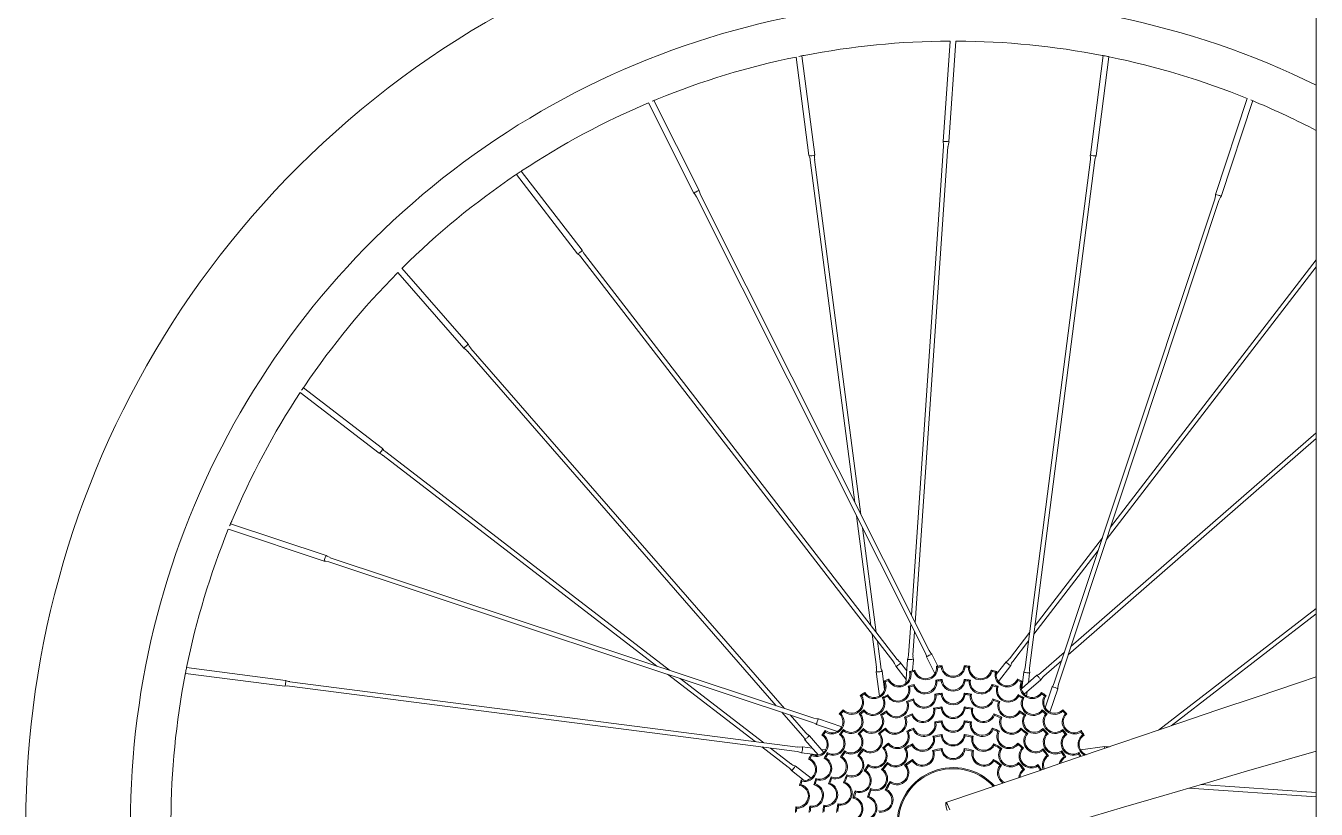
# Model space of a CAD drawing. Header units: millimetres. Extents: x 468 to 13607, y -402 to 3127.
# Drawn here: x 470.2 to 918.4, y 2362.2 to 2634.2 of the extents above; entities that cross this region are included whole.
import ezdxf

# ---------------------------------------------------------------- set-up
doc = ezdxf.new("R2010")
doc.units = ezdxf.units.MM
doc.layers.add('ZANO_R', color=7, linetype='Continuous', lineweight=0)

msp = doc.modelspace()

# ---------------------------------------------------------------- linework, layer by layer
at = {"layer": 'ZANO_R'}
msp.add_line((918.45, 2836.59), (918.45, 2036.59), dxfattribs=at)
at = {"layer": 'ZANO_R', "color": 253}
for p, q in [((791.27, 2628.9), (788.87, 2594.03)), ((790.9, 2593.89), (793.3, 2628.9)), ((737.78, 2623.36), (742.25, 2589.12)), ((744.26, 2589.38), (739.77, 2623.79)), ((844.46, 2623.85), (840.02, 2589.34)), ((842.03, 2589.08), (846.46, 2623.45)), ((894.51, 2608.94), (883.46, 2575.62)), ((686.57, 2607.46), (702.32, 2576.08)), ((704.13, 2576.99), (688.43, 2608.28)), ((885.39, 2574.98), (896.41, 2608.21)), ((789.02, 2592.43), (777.83, 2429.57)), ((779.17, 2426.89), (790.54, 2592.33)), ((742.7, 2587.6), (758.23, 2468.62)), ((760.31, 2464.48), (744.22, 2587.8)), ((840.07, 2587.75), (817.36, 2411.35)), ((818.87, 2411.16), (841.58, 2587.56)), ((640.64, 2582.61), (661.9, 2555.07)), ((663.5, 2556.31), (642.33, 2583.74)), ((703.25, 2574.78), (782.64, 2416.57)), ((784, 2417.26), (704.61, 2575.46)), ((883.2, 2574.04), (827.47, 2406.03)), ((828.91, 2405.55), (884.65, 2573.56)), ((772.94, 2414.12), (664.26, 2554.91)), ((663.06, 2553.98), (771.73, 2413.19)), ((845.55, 2455.71), (918.45, 2550.48)), ((918.45, 2552.98), (847.01, 2460.1)), ((599.45, 2548.57), (622.42, 2522.21)), ((623.95, 2523.55), (600.89, 2550.01)), ((623.65, 2521.19), (730.9, 2398.11)), ((733.74, 2397.17), (624.8, 2522.19)), ((565.55, 2506.83), (592.92, 2485.78)), ((594.16, 2487.39), (566.66, 2508.54)), ((918.45, 2492.87), (833.25, 2418.63)), ((832.31, 2415.78), (918.45, 2490.85)), ((594.32, 2485.02), (689.43, 2411.87)), ((693.82, 2410.41), (595.25, 2486.23)), ((574.54, 2450.25), (541.32, 2461.27)), ((758.83, 2464.03), (763.79, 2425.96)), ((540.58, 2459.37), (573.9, 2448.32)), ((765.64, 2423.57), (760.9, 2459.89)), ((844.18, 2456.43), (820.78, 2426)), ((820.39, 2423), (842.73, 2452.04)), ((575.49, 2448.06), (743.49, 2392.33)), ((743.97, 2393.78), (575.97, 2449.51)), ((918.45, 2431.92), (863.68, 2389.65)), ((868.13, 2391.16), (918.45, 2430)), ((777.62, 2426.58), (776.87, 2415.72)), ((764.19, 2422.96), (765.68, 2411.49)), ((767.19, 2411.69), (766.04, 2420.56)), ((778.39, 2415.62), (778.96, 2423.9)), ((818.93, 2423.6), (811.88, 2414.43)), ((813.09, 2413.51), (818.55, 2420.6)), ((786.99, 2411.86), (784.94, 2415.96)), ((830.99, 2416.66), (822.79, 2409.51)), ((772.49, 2411.79), (776.03, 2407.2)), ((776.24, 2410.25), (774.1, 2413.03)), ((776.51, 2414.16), (775.94, 2405.85)), ((778.28, 2410.3), (778.54, 2414.02)), ((783.12, 2415.04), (786.02, 2409.27)), ((786.57, 2411.82), (786.98, 2411.48)), ((788.52, 2411.99), (788.18, 2411.58)), ((796.49, 2411.58), (796.14, 2411.99)), ((797.68, 2411.48), (798.1, 2411.82)), ((810.73, 2413.35), (807.31, 2408.9)), ((808.06, 2406.54), (812.34, 2412.11)), ((823.79, 2408.36), (830.05, 2413.82)), ((525.68, 2409.32), (560.18, 2404.88)), ((560.44, 2406.9), (526.08, 2411.32)), ((693.1, 2409.05), (723.53, 2385.64)), ((726.53, 2385.26), (697.49, 2407.59)), ((765.63, 2409.91), (766.74, 2401.44)), ((768.5, 2403.62), (767.65, 2410.17)), ((770.01, 2407.38), (769.82, 2406.88)), ((777.17, 2409.99), (777.64, 2409.72)), ((779.07, 2410.5), (778.79, 2410.03)), ((786.31, 2407), (786.73, 2406.66)), ((788.52, 2407.22), (788.18, 2406.81)), ((796.49, 2406.81), (796.14, 2407.22)), ((797.94, 2406.66), (798.36, 2407)), ((805.87, 2410.03), (805.6, 2410.5)), ((807.03, 2409.72), (807.49, 2409.99)), ((814.84, 2406.88), (814.65, 2407.38)), ((821.43, 2408.66), (816.06, 2403.99)), ((816.9, 2409.83), (816.16, 2404.07)), ((817.03, 2402.14), (822.76, 2407.13)), ((818.47, 2406.09), (818.92, 2409.57)), ((561.77, 2404.93), (738.17, 2382.22)), ((738.37, 2383.73), (561.97, 2406.44)), ((761.64, 2402.75), (761.54, 2402.22)), ((768.23, 2406.55), (768.74, 2406.37)), ((776.71, 2404.86), (777.18, 2404.62)), ((778.84, 2405.51), (778.58, 2405.04)), ((806.08, 2405.04), (805.82, 2405.51)), ((807.48, 2404.62), (807.96, 2404.86)), ((815.93, 2406.37), (816.43, 2406.55)), ((817.88, 2401.47), (818.08, 2403.05)), ((823.12, 2402.22), (823.03, 2402.75)), ((826.73, 2404.61), (824.33, 2397.38)), ((825.96, 2395.85), (828.66, 2403.97)), ((760.03, 2401.62), (760.56, 2401.53)), ((767.71, 2400.9), (768.22, 2400.75)), ((769.67, 2401.95), (769.51, 2401.44)), ((776.13, 2399.61), (776.62, 2399.39)), ((778.55, 2400.46), (778.31, 2399.98)), ((785.98, 2402.15), (786.4, 2401.82)), ((788.53, 2402.44), (788.18, 2402.02)), ((796.48, 2402.02), (796.14, 2402.44)), ((798.26, 2401.82), (798.69, 2402.15)), ((806.35, 2399.98), (806.11, 2400.46)), ((808.04, 2399.39), (808.53, 2399.61)), ((815.15, 2401.44), (814.99, 2401.95)), ((816.44, 2400.75), (816.96, 2400.9)), ((824.11, 2401.53), (824.64, 2401.62)), ((732.87, 2395.85), (740.02, 2387.65)), ((741.16, 2388.65), (735.71, 2394.91)), ((753.68, 2390.82), (745.56, 2393.52)), ((752.8, 2395.33), (753.34, 2395.34)), ((754.19, 2396.72), (754.19, 2396.19)), ((759.65, 2395.26), (760.19, 2395.21)), ((761.38, 2396.67), (761.32, 2396.14)), ((767.1, 2394.94), (767.63, 2394.83)), ((769.27, 2396.31), (769.14, 2395.78)), ((775.4, 2394.14), (775.9, 2393.95)), ((778.18, 2395.29), (777.96, 2394.8)), ((785.54, 2397.26), (785.97, 2396.95)), ((788.53, 2397.66), (788.18, 2397.24)), ((796.48, 2397.24), (796.14, 2397.66)), ((798.69, 2396.95), (799.13, 2397.26)), ((806.7, 2394.8), (806.48, 2395.29)), ((808.76, 2393.95), (809.27, 2394.14)), ((815.52, 2395.78), (815.39, 2396.31)), ((817.04, 2394.83), (817.56, 2394.94)), ((823.35, 2396.14), (823.29, 2396.67)), ((824.47, 2395.21), (825.01, 2395.26)), ((830.48, 2396.19), (830.47, 2396.72)), ((831.32, 2395.34), (831.86, 2395.33)), ((744.92, 2391.59), (752.14, 2389.19)), ((747.91, 2389.5), (748, 2388.97)), ((754.27, 2389.87), (754.31, 2389.34)), ((761.15, 2390.19), (761.13, 2389.66)), ((768.81, 2390.33), (768.72, 2389.8)), ((776.24, 2389.26), (776.76, 2389.09)), ((778.63, 2390.35), (778.42, 2389.85)), ((785.93, 2392.5), (786.38, 2392.19)), ((788.53, 2392.87), (788.19, 2392.45)), ((796.48, 2392.45), (796.14, 2392.87)), ((798.29, 2392.19), (798.73, 2392.5)), ((806.24, 2389.85), (806.03, 2390.35)), ((807.9, 2389.09), (808.42, 2389.26)), ((815.95, 2389.8), (815.86, 2390.33)), ((823.53, 2389.66), (823.52, 2390.19)), ((830.35, 2389.34), (830.39, 2389.87)), ((836.67, 2388.97), (836.75, 2389.5)), ((740.86, 2386.29), (745.54, 2380.93)), ((747.39, 2381.9), (742.4, 2387.63)), ((746.78, 2387.89), (747.31, 2387.99)), ((752.86, 2388.15), (753.39, 2388.21)), ((759.33, 2388.38), (759.87, 2388.39)), ((766.41, 2388.5), (766.95, 2388.44)), ((769.84, 2385.15), (769.79, 2384.61)), ((778.2, 2384.91), (778.03, 2384.4)), ((785.34, 2387.51), (785.8, 2387.23)), ((788.53, 2388.08), (788.19, 2387.65)), ((796.47, 2387.65), (796.13, 2388.08)), ((798.86, 2387.23), (799.32, 2387.51)), ((806.64, 2384.4), (806.47, 2384.91)), ((814.88, 2384.61), (814.82, 2385.15)), ((817.71, 2388.44), (818.25, 2388.5)), ((824.79, 2388.39), (825.33, 2388.38)), ((831.27, 2388.21), (831.81, 2388.15)), ((837.35, 2387.99), (837.88, 2387.89)), ((725.93, 2383.8), (735.09, 2376.75)), ((736.02, 2377.95), (728.93, 2383.41)), ((739.7, 2381.77), (745.45, 2381.03)), ((743.44, 2383.33), (739.96, 2383.78)), ((742.97, 2381.3), (743.15, 2380.79)), ((748.05, 2382.74), (746.48, 2382.94)), ((748.63, 2381.82), (748.77, 2381.3)), ((753.22, 2380.25), (753.74, 2380.39)), ((754.59, 2382.43), (754.69, 2381.9)), ((759.19, 2380.72), (759.73, 2380.81)), ((761.03, 2383.11), (761.08, 2382.58)), ((767.86, 2383.43), (768.4, 2383.41)), ((775.39, 2383.3), (775.93, 2383.18)), ((785.2, 2382.56), (785.68, 2382.3)), ((788.53, 2383.27), (788.2, 2382.84)), ((796.46, 2382.84), (796.13, 2383.27)), ((798.99, 2382.3), (799.47, 2382.56)), ((808.74, 2383.18), (809.27, 2383.3)), ((816.26, 2383.41), (816.8, 2383.43)), ((823.58, 2382.58), (823.63, 2383.11)), ((824.94, 2380.81), (825.47, 2380.72)), ((829.97, 2381.9), (830.08, 2382.43)), ((830.92, 2380.39), (831.44, 2380.25)), ((835.89, 2381.3), (836.04, 2381.82)), ((845.04, 2383.89), (836.58, 2382.79)), ((736.18, 2375.59), (740.62, 2372.17)), ((742.98, 2372.92), (737.42, 2377.2)), ((742.14, 2379.51), (742.65, 2379.7)), ((747.58, 2379.85), (748.09, 2380.02)), ((761.46, 2375.48), (761.99, 2375.61)), ((762.88, 2377.68), (762.97, 2377.15)), ((767.49, 2375.93), (768.03, 2376.01)), ((769.57, 2378.41), (769.59, 2377.86)), ((775.5, 2377.47), (776.04, 2377.42)), ((778.25, 2379.47), (778.13, 2378.94)), ((806.53, 2378.94), (806.41, 2379.47)), ((808.62, 2377.42), (809.17, 2377.47)), ((815.08, 2377.86), (815.1, 2378.41)), ((816.64, 2376.01), (817.17, 2375.93)), ((821.69, 2377.15), (821.78, 2377.68)), ((739.54, 2372.36), (739.8, 2371.89)), ((744.66, 2372.82), (744.91, 2372.34)), ((749.07, 2370.97), (749.55, 2371.22)), ((749.92, 2373.4), (750.14, 2372.91)), ((754.23, 2371.34), (754.73, 2371.57)), ((755.39, 2374.13), (755.58, 2373.62)), ((770.41, 2371.82), (770.51, 2371.28)), ((739.03, 2370.46), (739.49, 2370.73)), ((744.02, 2370.69), (744.49, 2370.95)), ((758.3, 2368.55), (758.54, 2368.07)), ((763.69, 2369.34), (763.89, 2368.84)), ((768.71, 2368.87), (769.22, 2369.05)), ((874.31, 2369.51), (918.45, 2366.48)), ((918.45, 2368.01), (878.54, 2370.75)), ((737.71, 2362.96), (738.05, 2362.55)), ((742.53, 2363.22), (742.86, 2362.8)), ((747.38, 2363.55), (747.7, 2363.12)), ((752.26, 2363.99), (752.58, 2363.55)), ((757.56, 2366.04), (758.03, 2366.31)), ((762.58, 2366.3), (763.06, 2366.56))]:
    msp.add_line(p, q, dxfattribs=at)
at = {"layer": 'ZANO_R', "color": 253, "flags": 128}
for points in [[(791.08, 2628.89), (791.07, 2628.89), (791.2, 2628.9), (791.27, 2628.9)], [(844.1, 2623.91), (844.09, 2623.91), (844.2, 2623.9), (844.43, 2623.87), (844.77, 2623.81), (845.17, 2623.74), (845.59, 2623.66), (845.98, 2623.57), (846.29, 2623.49), (846.5, 2623.44), (846.58, 2623.42), (846.58, 2623.42)], [(788.87, 2594.03), (789.03, 2592.87), (788.98, 2592.44)], [(790.57, 2592.32), (790.68, 2593.22), (790.93, 2593.87)], [(839.99, 2589.33), (840.11, 2588.47), (840.03, 2587.76)], [(841.61, 2587.55), (841.67, 2588.07), (842.04, 2589.07)], [(640.34, 2582.4), (640.34, 2582.4), (640.43, 2582.47), (640.62, 2582.61), (640.9, 2582.81), (641.23, 2583.05), (641.59, 2583.28), (641.92, 2583.49), (642.2, 2583.66), (642.38, 2583.77), (642.44, 2583.8), (642.44, 2583.8)], [(702.3, 2576.05), (702.66, 2575.7), (703.24, 2574.77)], [(704.62, 2575.47), (704.21, 2576.6), (704.16, 2576.99)], [(883.42, 2575.61), (883.43, 2575.11), (883.19, 2574.04)], [(884.65, 2573.56), (885.16, 2574.65), (885.41, 2574.96)], [(661.89, 2555.04), (662.58, 2554.52), (663.03, 2553.96)], [(664.29, 2554.93), (663.97, 2555.33), (663.52, 2556.31)], [(599.32, 2548.41), (599.36, 2548.46), (599.45, 2548.57)], [(600.89, 2550.01), (601.02, 2550.12), (601.11, 2550.2), (601.1, 2550.2)], [(622.42, 2522.21), (622.46, 2522.28), (622.61, 2522.44), (622.85, 2522.67), (623.15, 2522.93), (623.44, 2523.18), (623.7, 2523.38), (623.88, 2523.52), (623.95, 2523.55), (623.95, 2523.55)], [(624.83, 2522.21), (624.27, 2522.92), (623.98, 2523.56)], [(622.42, 2522.21), (623.35, 2521.51), (623.62, 2521.16)], [(566.05, 2507.63), (566.23, 2507.92), (566.47, 2508.28), (566.7, 2508.61), (566.91, 2508.89), (567.06, 2509.09), (567.13, 2509.19), (567.12, 2509.18)], [(541.04, 2460.57), (541.04, 2460.58), (541.19, 2460.95), (541.35, 2461.34), (541.51, 2461.72), (541.65, 2462.03), (541.76, 2462.24), (541.8, 2462.34), (541.8, 2462.33)], [(573.91, 2448.29), (574.41, 2448.29), (575.49, 2448.05)], [(575.97, 2449.52), (574.87, 2450.02), (574.56, 2450.27)], [(782.64, 2416.57), (783.05, 2415.44), (783.09, 2415.05)], [(784.96, 2415.98), (784.6, 2416.33), (784.01, 2417.26)], [(525.61, 2408.96), (525.62, 2409.02), (525.65, 2409.21), (525.69, 2409.52), (525.76, 2409.9), (525.84, 2410.32), (525.93, 2410.72), (526.01, 2411.07), (526.07, 2411.31), (526.1, 2411.43), (526.1, 2411.43)], [(771.7, 2413.16), (772.02, 2412.76), (772.47, 2411.79)], [(774.09, 2413.03), (774.1, 2413.03), (774.07, 2412.94), (773.92, 2412.77), (773.68, 2412.54), (773.38, 2412.3), (773.06, 2412.07), (772.78, 2411.89), (772.58, 2411.79), (772.49, 2411.79), (772.49, 2411.79)], [(774.11, 2413.06), (773.42, 2413.58), (772.96, 2414.14)], [(776.84, 2415.73), (776.73, 2414.83), (776.48, 2414.18)], [(778.54, 2414.03), (778.38, 2415.18), (778.43, 2415.61)], [(811.44, 2412.61), (811.14, 2412.85), (810.9, 2413.08), (810.75, 2413.25), (810.73, 2413.35), (810.73, 2413.35)], [(766.66, 2409.89), (766.27, 2409.85), (765.94, 2409.84), (765.72, 2409.86), (765.63, 2409.91), (765.63, 2409.91)], [(918.45, 2408.1), (912.34, 2406.06), (897.92, 2401.22), (884.27, 2396.62), (871.11, 2392.17), (850.61, 2385.21), (829.77, 2378.12), (821.14, 2375.17), (811.61, 2371.92), (801.19, 2368.35), (789.86, 2364.48)], [(817.32, 2411.36), (817.26, 2410.85), (816.89, 2409.84)], [(818.92, 2409.57), (818.92, 2409.57), (818.84, 2409.53), (818.61, 2409.51), (818.28, 2409.52), (817.89, 2409.56), (817.51, 2409.62), (817.19, 2409.69), (816.97, 2409.77), (816.9, 2409.83), (816.91, 2409.83)], [(818.94, 2409.58), (818.83, 2410.44), (818.9, 2411.16)], [(822.76, 2409.54), (822.06, 2408.98), (821.42, 2408.69)], [(822.77, 2407.13), (823.47, 2408.06), (823.81, 2408.33)], [(560.19, 2404.85), (561.05, 2404.97), (561.77, 2404.9)], [(561.97, 2406.48), (561.46, 2406.54), (560.46, 2406.9)], [(827.46, 2406.04), (826.95, 2404.94), (826.71, 2404.63)], [(828.69, 2403.97), (828.68, 2404.48), (828.92, 2405.55)], [(745.55, 2393.55), (745.05, 2393.55), (743.98, 2393.79)], [(743.49, 2392.32), (744.59, 2391.82), (744.89, 2391.57)], [(739.99, 2387.63), (740.54, 2386.92), (740.83, 2386.28)], [(742.4, 2387.63), (741.47, 2388.33), (741.19, 2388.68)], [(738.17, 2382.18), (738.68, 2382.13), (739.69, 2381.76)], [(739.94, 2383.81), (739.09, 2383.69), (738.37, 2383.77)], [(739.95, 2383.78), (739.96, 2383.78), (740, 2383.7), (740.02, 2383.47), (740, 2383.14), (739.96, 2382.76), (739.9, 2382.37), (739.83, 2382.05), (739.76, 2381.84), (739.7, 2381.77), (739.69, 2381.77)], [(795.64, 2346.34), (803.31, 2348.6), (809.9, 2350.55), (815.4, 2352.18), (819.82, 2353.48), (823.16, 2354.47), (825.72, 2355.22), (828.37, 2356.01), (831.14, 2356.82), (840.69, 2359.64), (851.52, 2362.83), (865.47, 2366.93), (879.72, 2371.1), (894.25, 2375.33), (918.45, 2382.35)], [(844.98, 2383.3), (844.97, 2383.58), (845, 2383.81), (845.04, 2383.89), (845.05, 2383.89)], [(736.92, 2376.3), (736.67, 2376), (736.45, 2375.76), (736.27, 2375.61), (736.18, 2375.59), (736.17, 2375.59)], [(791.18, 2361.94), (790.72, 2363.05), (790.34, 2363.86), (790.05, 2364.34), (789.86, 2364.49), (789.79, 2364.28), (789.82, 2363.73), (789.97, 2362.87), (790.23, 2361.71)]]:
    msp.add_lwpolyline(points, dxfattribs=at)
at = {"layer": 'ZANO_R', "color": 253}
for centre, radius, start, end in [((792.33, 2357.19), 322.1, 66.9494, 264.4729), ((792.33, 2357.19), 285.75, 63.8099, 180), ((792.33, 2357.19), 271.7, 90.2641, 100.9861), ((792.7, 2615.98), 12.94, 86.007, 87.3138), ((792.33, 2357.19), 271.7, 79.015, 89.7329), ((792.33, 2357.19), 271.7, 101.5823, 112.2354), ((743.05, 2604.99), 19.08, 97.5058, 103.1628), ((792.33, 2357.19), 271.7, 67.9088, 78.4831), ((695.54, 2590.91), 18.77, 108.7009, 114.5249), ((792.33, 2357.19), 271.7, 112.9088, 123.4823), ((889.12, 2590.83), 18.84, 63.7162, 69.5166), ((792.33, 2357.19), 271.7, 62.3427, 67.2358), ((789.53, 2588.87), 5.2, 74.7975, 97.3223), ((742.97, 2591.44), 2.43, 252.674, 302.1943), ((739.78, 2587.6), 2.89, 359.8766, 31.4113), ((747.13, 2588.54), 2.98, 163.926, 194.3635), ((841.01, 2591.07), 1.99, 240.0124, 269.8583), ((841.51, 2591), 1.99, 255.4653, 285.3208), ((792.33, 2357.19), 271.7, 124.0146, 134.7357), ((704.23, 2573.87), 2.92, 110.8524, 130.9141), ((704.51, 2574.75), 2.27, 99.444, 125.3128), ((883.25, 2572.71), 2.92, 65.8468, 85.9213), ((884.06, 2573.13), 2.27, 54.4299, 80.3263), ((661.38, 2556.99), 1.99, 285.0143, 314.8555), ((661.78, 2557.3), 1.99, 300.4692, 330.3151), ((792.33, 2357.19), 271.7, 135.2672, 145.9858), ((792.33, 2357.19), 271.7, 146.5823, 157.235), ((591.8, 2487.93), 2.43, 297.6735, 347.1961), ((592.25, 2482.96), 2.89, 44.8902, 76.3964), ((596.78, 2488.82), 2.98, 208.9235, 239.3673), ((792.33, 2357.19), 271.7, 157.9088, 168.4856), ((576.82, 2448.11), 2.92, 155.844, 175.92), ((576.4, 2448.93), 2.27, 144.4362, 170.3182), ((786.14, 2411.31), 4.8, 104.4179, 128.8776), ((762.76, 2410.75), 2.99, 343.833, 14.3462), ((770.11, 2411.69), 2.89, 179.868, 211.3044), ((776.97, 2409.63), 4.56, 82.8846, 95.7041), ((777.47, 2409.59), 4.56, 76.4348, 89.2552), ((782.79, 2411.29), 4.19, 197.397, 2.603), ((782.79, 2411.29), 3.81, 191.9875, 8.0125), ((792.33, 2357.19), 54.93, 93.9751, 96.0249), ((792.33, 2357.19), 54.55, 94.3698, 95.6302), ((792.33, 2412.12), 4.19, 187.397, 352.603), ((792.33, 2412.12), 3.81, 181.9875, 358.0125), ((792.33, 2357.19), 54.93, 83.9751, 86.0249), ((792.33, 2357.19), 54.55, 84.3698, 85.6302), ((801.87, 2411.29), 4.19, 177.397, 342.603), ((801.87, 2411.29), 3.81, 171.9875, 348.0125), ((809.29, 2415.97), 2.98, 298.8218, 329.3552), ((812.54, 2413.55), 1.45, 220.6826, 262.2652), ((815.15, 2411.44), 2.88, 134.8607, 166.3132), ((792.33, 2357.19), 271.7, 169.0167, 179.7325), ((766.77, 2411.33), 1.45, 265.6722, 307.2758), ((792.33, 2357.19), 54.93, 113.9751, 116.0249), ((773.55, 2408.81), 4.19, 207.397, 12.603), ((773.55, 2408.81), 3.81, 201.9875, 18.0125), ((792.33, 2357.19), 54.93, 103.9751, 106.0249), ((792.33, 2357.19), 54.55, 104.3698, 105.6302), ((782.55, 2406.4), 3.81, 193.4263, 9.0737), ((792.33, 2357.19), 50.17, 94.3526, 96.8974), ((792.33, 2407.36), 3.81, 182.1763, 357.8237), ((792.33, 2357.19), 50.17, 83.1026, 85.6474), ((802.12, 2406.4), 3.81, 170.9263, 346.5737), ((792.33, 2357.19), 54.93, 73.9751, 76.0249), ((792.33, 2357.19), 54.55, 74.3698, 75.6302), ((811.12, 2408.81), 4.19, 167.397, 332.603), ((811.12, 2408.81), 3.81, 161.9875, 338.0125), ((792.33, 2357.19), 54.93, 63.9751, 66.0249), ((818.54, 2405.13), 4.56, 37.8888, 50.7016), ((818.87, 2404.75), 4.56, 31.4356, 44.2508), ((558.46, 2405.88), 1.99, 330.0088, 359.855), ((558.52, 2406.37), 1.99, 345.4728, 15.3132), ((792.33, 2357.19), 54.93, 123.9751, 126.0249), ((764.87, 2404.76), 4.19, 217.397, 22.603), ((764.87, 2404.76), 3.81, 211.9875, 28.0125), ((792.33, 2357.19), 54.55, 114.3698, 115.6302), ((773.13, 2403.54), 4.19, 210.1046, 14.8954), ((773.13, 2403.54), 3.81, 204.6763, 20.3237), ((792.33, 2357.19), 50.17, 105.6026, 108.1474), ((792.33, 2357.19), 49.78, 106.0365, 107.7135), ((782.55, 2406.4), 4.19, 198.8546, 3.6454), ((792.33, 2357.19), 49.78, 94.7865, 96.4635), ((792.33, 2407.36), 4.19, 187.6046, 352.3954), ((792.33, 2357.19), 49.78, 83.5365, 85.2135), ((802.12, 2406.4), 4.19, 176.3546, 341.1454), ((792.33, 2357.19), 50.16, 71.8526, 74.3974), ((792.33, 2357.19), 49.78, 72.2865, 73.9635), ((811.53, 2403.54), 4.19, 165.1046, 329.8954), ((811.53, 2403.54), 3.81, 159.6763, 335.3237), ((792.33, 2357.19), 54.55, 64.3698, 65.6302), ((819.8, 2404.76), 4.19, 157.397, 322.603), ((819.8, 2404.76), 3.81, 151.9875, 328.0125), ((792.33, 2357.19), 54.93, 53.9751, 56.0249), ((826.22, 2399.84), 4.8, 59.4152, 83.8807), ((757.03, 2399.27), 3.81, 221.9875, 38.0125), ((757.03, 2399.27), 4.19, 227.397, 32.603), ((792.33, 2357.19), 54.55, 124.3698, 125.6302), ((764.46, 2398.91), 4.19, 221.3546, 26.1454), ((764.46, 2398.91), 3.81, 215.9263, 31.5737), ((792.33, 2357.19), 50.16, 116.8526, 119.3974), ((792.33, 2357.19), 49.78, 117.2865, 118.9635), ((772.63, 2398.1), 4.19, 213.5701, 17.8584), ((772.63, 2398.1), 3.81, 208.119, 23.3096), ((792.33, 2357.19), 45.4, 107.6666, 110.9048), ((792.33, 2357.19), 45.02, 108.1482, 110.4232), ((782.23, 2401.46), 4.19, 200.713, 5.0013), ((782.23, 2401.46), 3.81, 195.2619, 10.4524), ((792.33, 2357.19), 45.4, 94.8094, 98.0477), ((792.33, 2357.19), 45.02, 95.2911, 97.5661), ((792.33, 2402.6), 4.19, 187.8559, 352.1441), ((792.33, 2402.6), 3.81, 182.4047, 357.5953), ((792.33, 2357.19), 45.4, 81.9523, 85.1906), ((792.33, 2357.19), 45.02, 82.4339, 84.7089), ((802.43, 2401.46), 4.19, 174.9987, 339.287), ((802.43, 2401.46), 3.81, 169.5476, 344.7381), ((792.33, 2357.19), 45.4, 69.0952, 72.3334), ((792.33, 2357.19), 45.02, 69.5768, 71.8518), ((812.03, 2398.1), 4.19, 162.1416, 326.4299), ((812.03, 2398.1), 3.81, 156.6904, 331.881), ((792.33, 2357.19), 50.16, 60.6026, 63.1474), ((792.33, 2357.19), 49.78, 61.0365, 62.7135), ((820.2, 2398.91), 4.19, 153.8546, 318.6454), ((820.2, 2398.91), 3.81, 148.4263, 324.0737), ((792.33, 2357.19), 54.55, 54.3698, 55.6302), ((827.64, 2399.27), 4.19, 147.397, 312.603), ((827.64, 2399.27), 3.81, 141.9875, 318.0125), ((749.69, 2391.08), 4.8, 149.4261, 173.8692), ((750.25, 2392.5), 3.81, 231.9875, 48.0125), ((750.25, 2392.5), 4.19, 237.397, 42.603), ((792.33, 2357.19), 54.93, 133.9751, 136.0249), ((792.33, 2357.19), 54.55, 134.3698, 135.6302), ((756.86, 2392.67), 3.81, 227.1763, 42.8237), ((756.86, 2392.67), 4.19, 232.6046, 37.3954), ((792.33, 2357.19), 50.16, 128.1026, 130.6474), ((792.33, 2357.19), 49.78, 128.5365, 130.2135), ((764.02, 2392.69), 4.19, 226.4273, 30.7156), ((764.02, 2392.69), 3.81, 220.9762, 36.1667), ((792.33, 2357.19), 45.4, 120.5237, 123.762), ((792.33, 2357.19), 45.02, 121.0053, 123.2804), ((772.01, 2392.39), 4.19, 218.1662, 21.8338), ((772.01, 2392.39), 3.81, 212.6867, 27.3133), ((792.33, 2357.19), 40.64, 110.3734, 114.6266), ((792.33, 2357.19), 40.26, 110.9146, 114.0854), ((781.81, 2396.45), 4.19, 203.1662, 6.8338), ((781.81, 2396.45), 3.81, 197.6867, 12.3133), ((792.33, 2357.19), 40.64, 95.3734, 99.6266), ((792.33, 2357.19), 40.26, 95.9146, 99.0854), ((792.33, 2397.83), 4.19, 188.1662, 351.8338), ((792.33, 2397.83), 3.81, 182.6867, 357.3133), ((792.33, 2357.19), 40.64, 80.3734, 84.6266), ((792.33, 2357.19), 40.26, 80.9146, 84.0854), ((802.85, 2396.45), 4.19, 173.1662, 336.8338), ((802.85, 2396.45), 3.81, 167.6867, 342.3133), ((792.33, 2357.19), 40.64, 65.3734, 69.6266), ((792.33, 2357.19), 40.26, 65.9146, 69.0854), ((812.65, 2392.39), 4.19, 158.1662, 321.8338), ((812.65, 2392.39), 3.81, 152.6867, 327.3133), ((792.33, 2357.19), 45.4, 56.238, 59.4763), ((792.33, 2357.19), 45.02, 56.7196, 58.9947), ((820.64, 2392.69), 4.19, 149.2844, 313.5727), ((820.64, 2392.69), 3.81, 143.8333, 319.0238), ((792.33, 2357.19), 50.16, 49.3526, 51.8974), ((792.33, 2357.19), 49.78, 49.7865, 51.4635), ((827.8, 2392.67), 4.19, 142.6046, 307.3954), ((827.8, 2392.67), 3.81, 137.1763, 312.8237), ((834.41, 2392.5), 4.19, 137.397, 302.603), ((792.33, 2357.19), 54.93, 43.9751, 46.0249), ((792.33, 2357.19), 54.55, 44.3698, 45.6302), ((834.41, 2392.5), 3.81, 131.9875, 308.0125), ((792.33, 2357.19), 54.93, 143.9751, 146.0249), ((792.33, 2357.19), 50.17, 139.3526, 141.8974), ((792.33, 2357.19), 49.78, 139.7865, 141.4635), ((792.33, 2357.19), 45.4, 133.3809, 136.6191), ((792.33, 2357.19), 45.02, 133.8625, 136.1375), ((792.33, 2357.19), 40.64, 125.3734, 129.6266), ((792.33, 2357.19), 40.26, 125.9146, 129.0854), ((772.93, 2387.38), 4.19, 221.2866, 24.1679), ((772.93, 2387.38), 3.81, 215.771, 29.6836), ((792.33, 2357.19), 35.88, 112.451, 116.6399), ((792.33, 2357.19), 35.5, 113.0684, 116.0225), ((782.22, 2391.62), 4.19, 204.923, 7.8043), ((782.22, 2391.62), 3.81, 199.4073, 13.32), ((792.33, 2357.19), 35.88, 96.0874, 100.2763), ((792.33, 2357.19), 35.5, 96.7047, 99.6589), ((792.33, 2393.07), 4.19, 188.5593, 351.4407), ((792.33, 2393.07), 3.81, 183.0437, 356.9563), ((792.33, 2357.19), 35.88, 79.7237, 83.9126), ((792.33, 2357.19), 35.5, 80.3411, 83.2953), ((802.44, 2391.62), 4.19, 172.1957, 335.077), ((802.44, 2391.62), 3.81, 166.68, 340.5927), ((792.33, 2357.19), 35.88, 63.3601, 67.549), ((792.33, 2357.19), 35.5, 63.9775, 66.9316), ((811.73, 2387.38), 4.19, 155.8321, 318.7134), ((811.73, 2387.38), 3.81, 150.3164, 324.229), ((792.33, 2357.19), 40.64, 50.3734, 54.6266), ((792.33, 2357.19), 40.26, 50.9146, 54.0854), ((792.33, 2357.19), 45.4, 43.3809, 46.6191), ((792.33, 2357.19), 45.02, 43.8625, 46.1375), ((792.33, 2357.19), 49.78, 38.5365, 40.2135), ((792.33, 2357.19), 50.16, 38.1026, 40.6474), ((792.33, 2357.19), 54.93, 33.9751, 36.0249), ((744.39, 2383.4), 4.56, 127.8863, 140.7029), ((744.77, 2383.74), 4.56, 121.4346, 134.2545), ((744.76, 2384.66), 3.81, 241.9875, 58.0125), ((744.76, 2384.66), 4.19, 247.397, 52.603), ((792.33, 2357.19), 54.55, 144.3698, 145.6302), ((750.62, 2385.07), 3.81, 238.4263, 54.0737), ((750.62, 2385.07), 4.19, 243.8546, 48.6454), ((756.83, 2385.5), 3.81, 233.8333, 49.0238), ((756.83, 2385.5), 4.19, 239.2844, 43.5727), ((763.59, 2385.93), 3.81, 227.6867, 42.3133), ((763.59, 2385.93), 4.19, 233.1662, 36.8338), ((792.33, 2357.19), 35.88, 128.8146, 133.0035), ((792.33, 2357.19), 35.5, 129.432, 132.3862), ((792.33, 2357.19), 31.11, 117.0202, 122.9798), ((781.69, 2386.43), 4.19, 209.0734, 10.9266), ((781.69, 2386.43), 3.81, 203.5101, 16.4899), ((792.33, 2357.19), 31.11, 97.0202, 102.9798), ((792.33, 2357.19), 30.73, 97.7388, 102.2612), ((792.33, 2388.31), 4.19, 189.0734, 350.9266), ((792.33, 2388.31), 3.81, 183.5101, 356.4899), ((792.33, 2357.19), 31.11, 77.0202, 82.9798), ((792.33, 2357.19), 30.73, 77.7388, 82.2612), ((802.97, 2386.43), 4.19, 169.0734, 330.9266), ((802.97, 2386.43), 3.81, 163.5101, 336.4899), ((792.33, 2357.19), 31.12, 57.0202, 62.9798), ((792.33, 2357.19), 35.88, 46.9965, 51.1854), ((792.33, 2357.19), 35.5, 47.6138, 50.568), ((821.07, 2385.93), 4.19, 143.1662, 306.8338), ((821.07, 2385.93), 3.81, 137.6867, 312.3133), ((827.83, 2385.5), 4.19, 136.4273, 300.7156), ((827.83, 2385.5), 3.81, 130.9762, 306.1667), ((834.04, 2385.07), 4.19, 131.3546, 296.1454), ((834.04, 2385.07), 3.81, 125.9263, 301.5737), ((839.9, 2384.66), 4.19, 127.397, 243.608), ((839.9, 2384.66), 3.81, 121.9875, 250.3861), ((792.33, 2357.19), 54.55, 34.3698, 35.6302), ((792.33, 2357.19), 54.93, 153.9751, 156.0249), ((792.33, 2357.19), 54.55, 154.3698, 155.6302), ((792.33, 2357.19), 50.17, 150.6026, 153.1474), ((792.33, 2357.19), 49.78, 151.0365, 152.7135), ((751.43, 2376.89), 3.81, 246.6904, 61.881), ((751.43, 2376.89), 4.19, 252.1416, 56.4299), ((792.33, 2357.19), 45.4, 146.238, 149.4763), ((792.33, 2357.19), 45.02, 146.7196, 148.9947), ((757.14, 2377.51), 3.81, 242.6867, 57.3133), ((757.14, 2377.51), 4.19, 248.1662, 51.8338), ((792.33, 2357.19), 40.64, 140.3734, 144.6266), ((792.33, 2357.19), 40.26, 140.9146, 144.0854), ((765.22, 2380.69), 3.81, 232.1346, 46.0472), ((765.22, 2380.69), 4.19, 237.6502, 40.5316), ((772.33, 2381.03), 3.81, 223.5101, 36.4899), ((772.33, 2381.03), 4.19, 229.0734, 30.9266), ((792.33, 2357.19), 30.73, 117.7388, 122.2612), ((781.61, 2381.27), 4.19, 213.7744, 14.2256), ((781.61, 2381.27), 3.81, 208.1455, 19.8545), ((792.33, 2357.19), 26.35, 98.291, 105.709), ((792.33, 2357.19), 25.97, 99.1504, 104.8496), ((792.33, 2383.55), 4.19, 189.7744, 350.2256), ((792.33, 2383.55), 3.81, 184.1455, 355.8545), ((792.33, 2357.19), 26.35, 74.291, 81.709), ((792.33, 2357.19), 25.97, 75.1504, 80.8496), ((803.05, 2381.27), 4.19, 165.7744, 326.2256), ((803.05, 2381.27), 3.81, 160.1455, 331.8545), ((792.33, 2357.19), 30.73, 57.7388, 62.2612), ((812.33, 2381.03), 4.19, 149.0734, 310.9266), ((812.33, 2381.03), 3.81, 143.5101, 316.4899), ((819.45, 2380.69), 4.19, 139.4684, 302.3498), ((819.45, 2380.69), 3.81, 133.9528, 307.8654), ((827.53, 2377.51), 4.19, 128.1662, 201.0152), ((792.33, 2357.19), 40.26, 35.9146, 39.0854), ((792.33, 2357.19), 40.64, 35.3734, 39.6266), ((827.53, 2377.51), 3.81, 122.6867, 201.2696), ((833.24, 2376.89), 4.19, 123.5701, 165.2434), ((833.24, 2376.89), 3.81, 118.119, 161.8438), ((792.33, 2357.19), 45.02, 31.0053, 33.2804), ((792.33, 2357.19), 45.4, 30.5237, 33.762), ((792.33, 2357.19), 49.78, 27.7445, 28.9635), ((792.33, 2357.19), 50.16, 27.6773, 29.3974), ((845.89, 2386.76), 2.98, 253.8218, 284.3563), ((733.55, 2374.15), 2.99, 28.8342, 59.3444), ((738.09, 2380.01), 2.88, 224.8612, 256.3113), ((735.98, 2377.4), 1.45, 310.694, 352.2554), ((740.72, 2375.98), 3.81, 251.9875, 68.0125), ((740.72, 2375.98), 4.19, 257.397, 62.603), ((745.99, 2376.39), 3.81, 249.6763, 65.3237), ((745.99, 2376.39), 4.19, 255.1046, 59.8954), ((759.7, 2372.1), 4.19, 254.0139, 56.8952), ((792.33, 2357.19), 35.88, 145.1783, 149.3672), ((792.33, 2357.19), 35.5, 145.7957, 148.7498), ((765.39, 2372.75), 3.81, 243.5101, 56.4899), ((765.39, 2372.75), 4.19, 249.0734, 50.9266), ((792.33, 2357.19), 31.11, 137.0202, 142.9798), ((792.33, 2357.19), 30.73, 137.7388, 142.2612), ((772.75, 2374.83), 3.81, 232.1455, 43.8545), ((772.75, 2374.83), 4.19, 237.7744, 38.2256), ((792.33, 2357.19), 19.43, 42.2507, 180), ((792.33, 2357.19), 19.05, 42.8501, 339.6792), ((792.33, 2357.19), 26.35, 122.291, 129.709), ((792.33, 2357.19), 25.97, 123.1504, 128.8496), ((792.33, 2357.19), 26.35, 50.291, 57.709), ((792.33, 2357.19), 25.97, 51.1504, 56.8496), ((811.92, 2374.83), 4.19, 141.7744, 238.9762), ((811.92, 2374.83), 3.81, 136.1455, 243.995), ((792.33, 2357.19), 30.73, 37.7388, 42.2612), ((792.33, 2357.19), 31.12, 37.0202, 42.9798), ((819.28, 2372.75), 4.19, 129.0734, 175.0092), ((819.28, 2372.75), 3.81, 123.5101, 171.754), ((792.33, 2357.19), 35.5, 31.2502, 34.2043), ((792.33, 2357.19), 35.88, 31.2525, 34.8217), ((792.33, 2357.19), 54.93, 163.9751, 166.0249), ((792.33, 2357.19), 54.55, 164.3698, 165.6302), ((792.33, 2357.19), 50.17, 161.8526, 164.3974), ((792.33, 2357.19), 49.78, 162.2865, 163.9635), ((748.07, 2367.3), 4.19, 264.9987, 69.287), ((792.33, 2357.19), 45.4, 159.0952, 162.3334), ((792.33, 2357.19), 45.02, 159.5768, 161.8518), ((753.08, 2367.71), 3.81, 257.6867, 72.3133), ((753.08, 2367.71), 4.19, 263.1662, 66.8338), ((792.33, 2357.19), 40.64, 155.3734, 159.6266), ((792.33, 2357.19), 40.26, 155.9146, 159.0854), ((759.7, 2372.1), 3.81, 248.4982, 62.4109), ((792.33, 2357.19), 26.35, 146.291, 153.709), ((792.33, 2357.19), 25.97, 147.1504, 152.8496), ((738.24, 2366.73), 3.81, 261.9875, 78.0125), ((738.24, 2366.73), 4.19, 267.397, 72.603), ((743.13, 2366.98), 3.81, 260.9263, 76.5737), ((743.13, 2366.98), 4.19, 266.3546, 71.1454), ((748.07, 2367.3), 3.81, 259.5476, 74.7381), ((792.33, 2357.19), 35.88, 161.5419, 165.7308), ((792.33, 2357.19), 35.5, 162.1593, 165.1134), ((792.33, 2357.19), 31.12, 157.0202, 162.9798), ((792.33, 2357.19), 30.73, 157.7388, 162.2612), ((767.27, 2365.34), 3.81, 256.1455, 67.8545), ((767.27, 2365.34), 4.19, 261.7744, 62.2256), ((792.33, 2357.19), 54.93, 173.9751, 176.0249), ((792.33, 2357.19), 54.55, 174.3698, 175.6302), ((792.33, 2357.19), 50.17, 173.1026, 175.6474), ((792.33, 2357.19), 49.78, 173.5365, 175.2135), ((792.33, 2357.19), 45.4, 171.9523, 175.1906), ((792.33, 2357.19), 45.02, 172.4339, 174.7089), ((792.33, 2357.19), 40.64, 170.3734, 174.6266), ((792.33, 2357.19), 40.26, 170.9146, 174.0854), ((756.82, 2362.3), 3.81, 264.8619, 78.7745), ((756.82, 2362.3), 4.19, 270.3775, 73.2589), ((761.69, 2362.6), 3.81, 263.5101, 76.4899), ((761.69, 2362.6), 4.19, 269.0734, 70.9266)]:
    msp.add_arc(centre, radius, start, end, dxfattribs=at)

doc.saveas('drawing.dxf')
